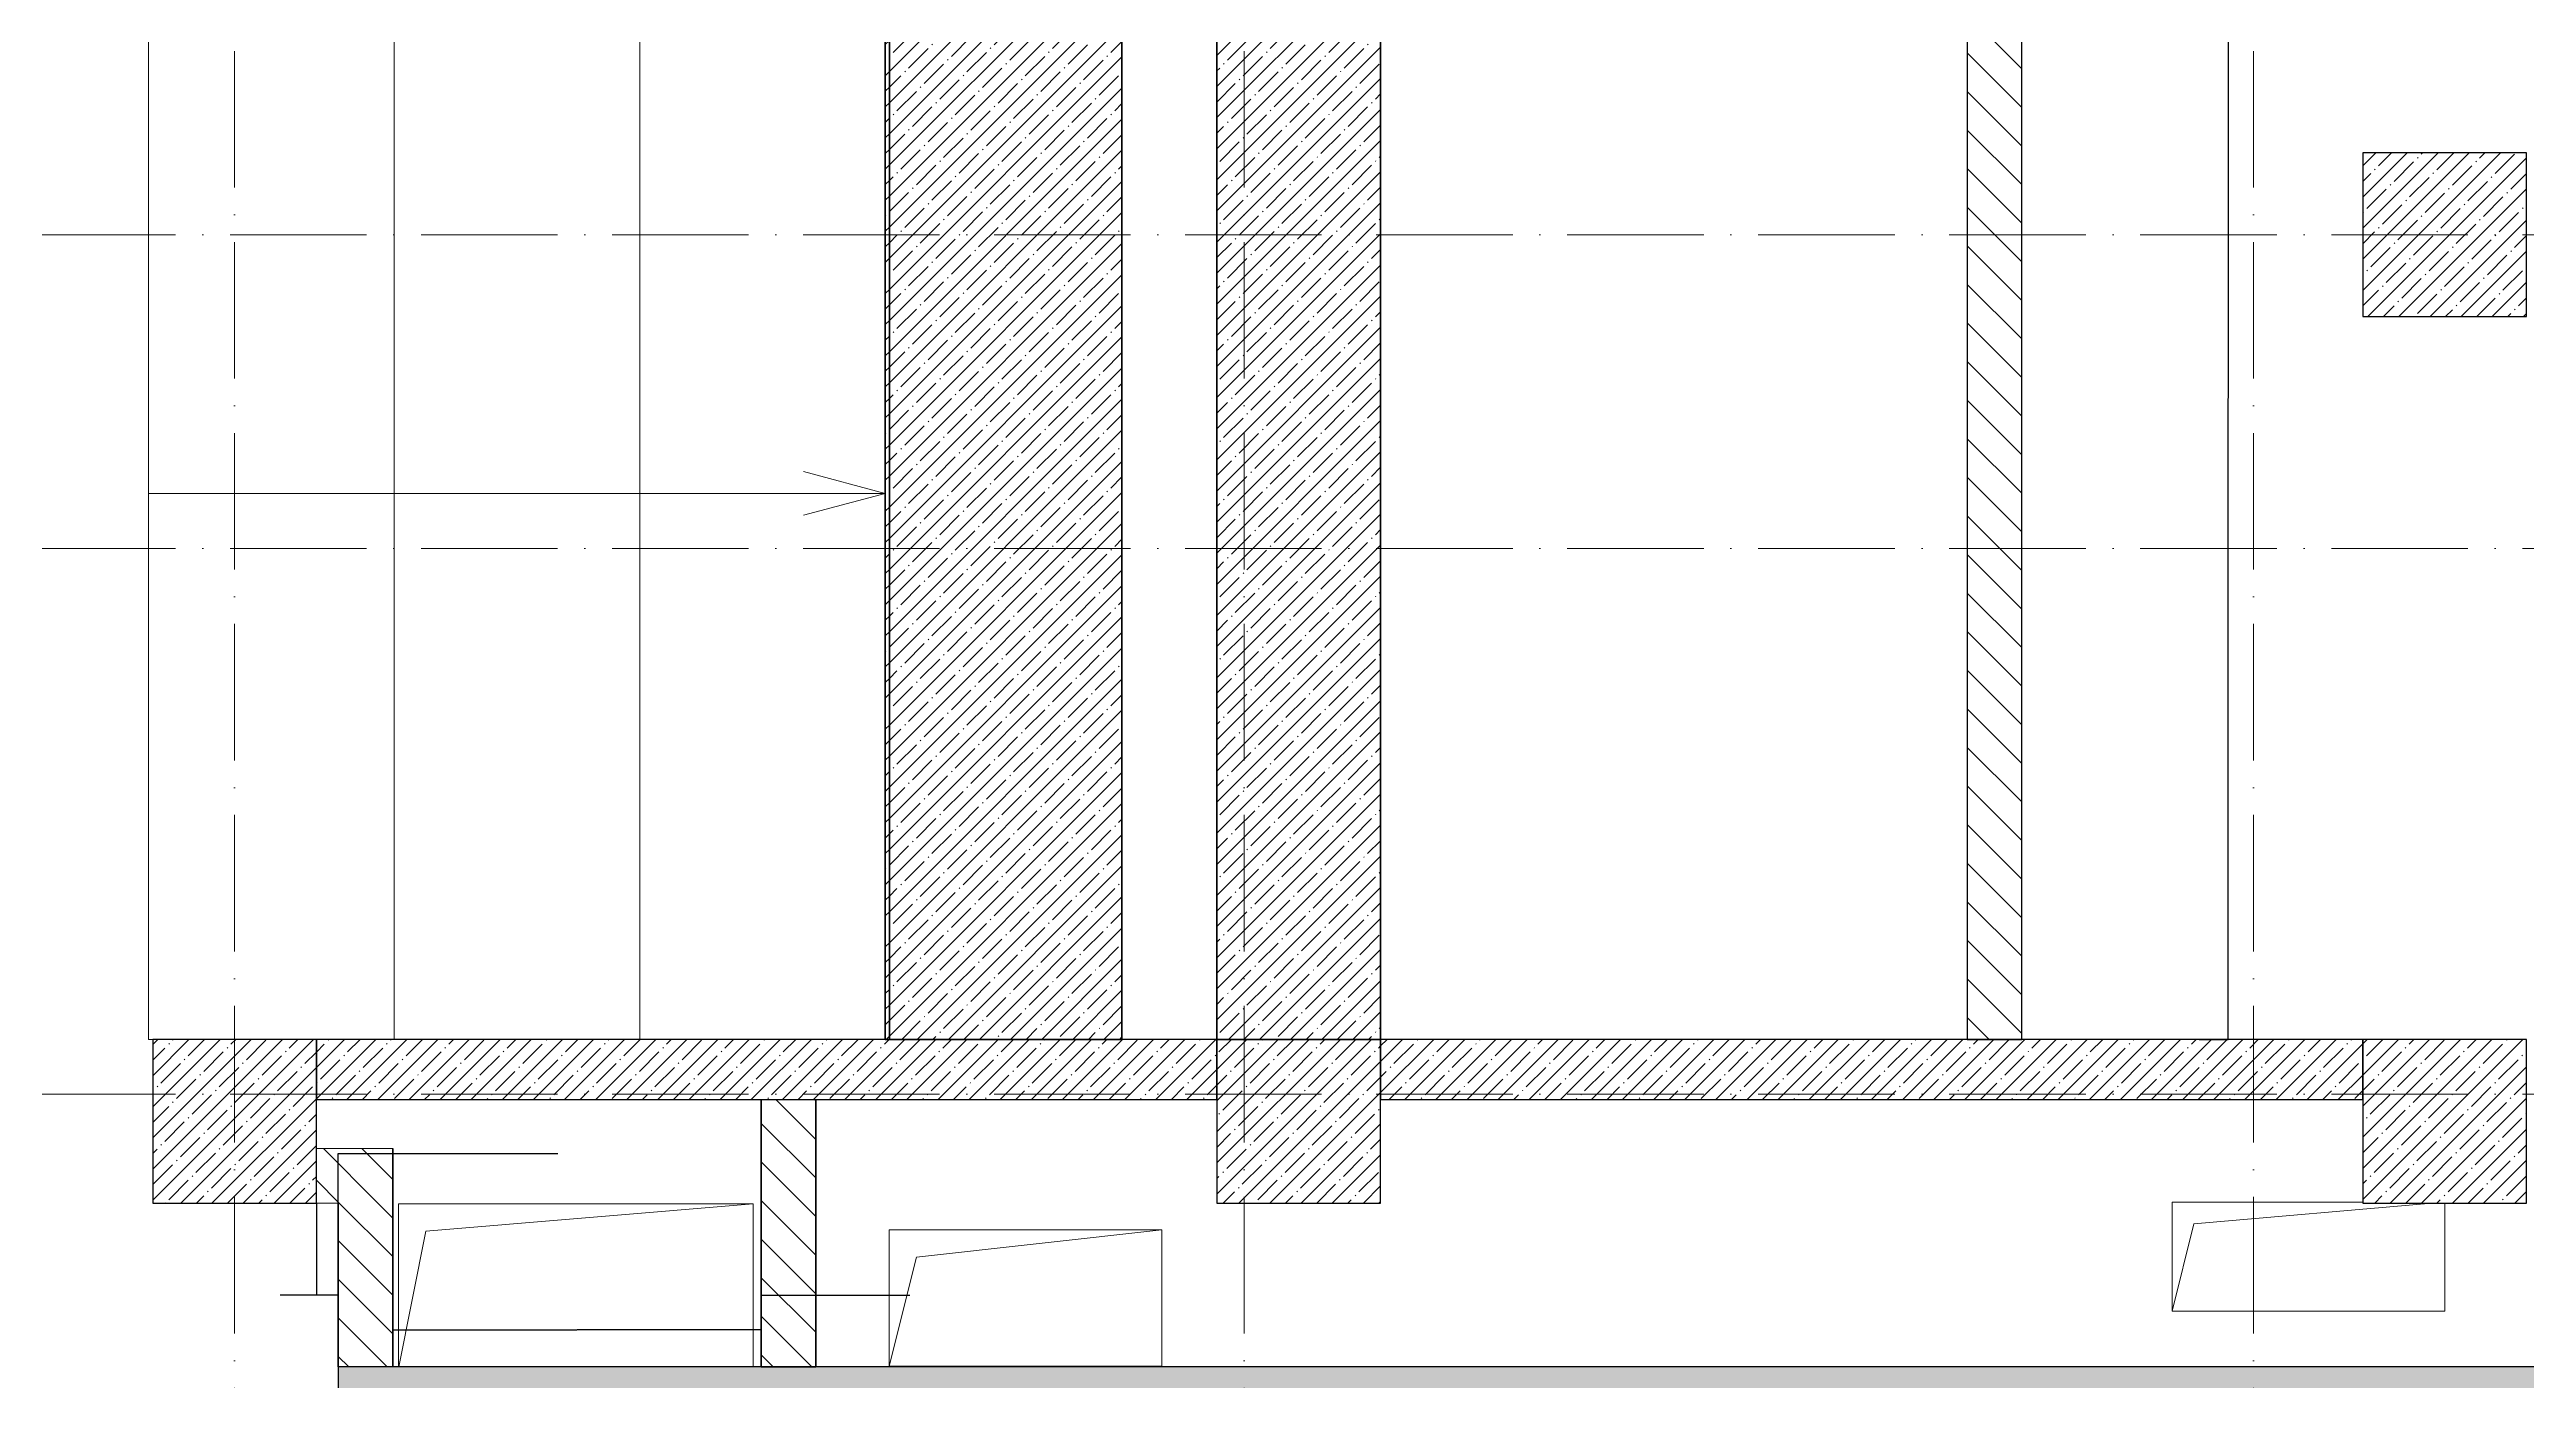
# Model space of a CAD drawing. Header units: millimetres. Extents: x 12986 to 523328, y -9759 to 30092.
# Drawn here: x 83529 to 92607, y 13950 to 18829 of the extents above; entities that cross this region are included whole.
import ezdxf

# ---------------------------------------------------------------- set-up
doc = ezdxf.new("R2010")
doc.units = ezdxf.units.MM
doc.linetypes.add('50_200_ШТРИХ_1Т_ш5_п1_п1_', pattern=[700, 500, -100, 0, -100])
for name, color, linetype, lineweight in [('5) Блок ячеистый', 160, 'Continuous', 60), ('A-ANNO-DIMS', 7, 'Continuous', 9), ('A-DETL-1', 7, 'Continuous', 50), ('A-DETL-2', 7, 'Continuous', 5), ('A-FLOR', 7, 'Continuous', 9), ('A-FLOR-1', 7, 'Continuous', 35), ('A-FLOR-PATT-1', 7, 'Continuous', 5), ('A-GENM', 7, 'Continuous', 9), ('A-WALL-1', 7, 'Continuous', 25), ('A-WALL-PATT-1', 7, 'Continuous', 5), ('S-COLS', 7, 'Continuous', 9), ('S-COLS-1', 7, 'Continuous', 5), ('S-COLS-2', 7, 'Continuous', 25), ('Оси-2', 7, '50_200_ШТРИХ_1Т_ш5_п1_п1_', 9)]:
    doc.layers.add(name, color=color, linetype=linetype, lineweight=lineweight)
for name, color, linetype, lineweight, true_color in [('A-WALL-11', 7, 'Continuous', 13, 0x800000), ('A-WALL-2', 7, 'Continuous', 13, 0x000000), ('A-WALL-4', 7, 'Continuous', 25, 0x000000), ('A-WALL-PATT-2', 7, 'Continuous', 5, 0xce0000)]:
    doc.layers.add(name, color=color, linetype=linetype, lineweight=lineweight, true_color=true_color)
doc.styles.add('ISOCPEUR_I_3', font='isocpeui.ttf', dxfattribs={"width": 0.9, "height": 200})
doc.dimstyles.new('ISO-2_0_0_9К_СРЕДНИЙ_ФОН', dxfattribs={"dimscale": 304.8, "dimtxt": 199.196235, "dimasz": 0.492126, "dimexe": 0.393701, "dimexo": 0, "dimgap": 0.164042, "dimtad": 1, "dimdec": 0, "dimdsep": 46, "dimtxsty": 'ISOCPEUR_I_3', "dimblk1": 'OBLIQUE', "dimblk2": 'OBLIQUE', "dimsah": 1, "dimcen": 0.09, "dimdle": 0.393701, "dimazin": 0, "dimtfac": 1, "dimtdec": 4, "dimtix": 1, "dimtmove": 1, "dimatfit": 3, "dimfxl": 1, "dimtvp": 1, "dimtfill": 1, "dimtolj": 1, "dimtzin": 0, "dimarcsym": 2})
doc.dimstyles.new('ISO-2_0_0_9К_СРЕДНИЙ_ФОН_2', dxfattribs={"dimscale": 304.8, "dimtxt": 199.196235, "dimasz": 0.492126, "dimexe": 0.393701, "dimexo": 0, "dimgap": 0.164042, "dimtad": 1, "dimdec": 0, "dimdsep": 46, "dimtxsty": 'ISOCPEUR_I_3', "dimblk1": 'OBLIQUE', "dimblk2": 'OBLIQUE', "dimsah": 1, "dimcen": 0.09, "dimdle": 0.393701, "dimazin": 0, "dimtfac": 1, "dimtdec": 4, "dimtix": 1, "dimtmove": 2, "dimatfit": 3, "dimfxl": 1, "dimtvp": 1, "dimtfill": 1, "dimtolj": 1, "dimtzin": 0, "dimarcsym": 2})
doc.dimstyles.get("Standard").update_dxf_attribs({"dimtxt": 0.18, "dimasz": 0.18, "dimexe": 0.18, "dimexo": 0.0625, "dimgap": 0.09, "dimtad": 0, "dimtih": 1, "dimtoh": 1, "dimdec": 4, "dimzin": 0, "dimdsep": 46, "dimtxsty": 'Standard', "dimcen": 0.09, "dimadec": 0, "dimazin": 0, "dimtfac": 1, "dimtdec": 4, "dimtofl": 0, "dimtmove": 0, "dimatfit": 3, "dimfxl": 1, "dimtolj": 1, "dimtzin": 0, "dimarcsym": 0})
pattern_1 = [(45, (61996.89, 0), (-57.02463, 57.02463), []), (45, (62053.92, 0), (-57.02463, 57.02463), [100.806, -20.161, 3.353, -16.808])]
pattern_2 = [(135, (61996.89, 0), (-70.71068, -70.71068), [])]
pattern_3 = [(45, (0, 0), (-57.02463, 57.02463), []), (45, (57.025, 0), (-57.02463, 57.02463), [100.806, -20.161, 3.353, -16.808])]

# ---------------------------------------------------------------- blocks, each defined once
blk = doc.blocks.new('Перекрытия 2 - Перекрытия 4-20981669-АР1_Кладочный план 1 этажа')
at = {"layer": 'A-FLOR-PATT-1'}
h = blk.add_hatch(dxfattribs=at)
h.set_pattern_fill('FP_1', color=256, style=0, pattern_type=2)
h.set_pattern_definition(pattern_3)
h.paths.add_polyline_path([(24610, 15200), (25462.4, 15200), (25462.4, 19200), (24610, 19200), (24610, 17265)], flags=0)
h.paths.add_polyline_path([(26410, 15200), (26410, 19200), (25810, 19200), (25810, 15200)], flags=0)
at = {"layer": 'A-FLOR-1'}
for p, q in [((25462.4, 19200), (24610, 19200)), ((24610, 19200), (24610, 15200)), ((25462.4, 15200), (25462.4, 19200)), ((25810, 19200), (25810, 15200)), ((26410, 15200), (26410, 19200)), ((24610, 15200), (25462.4, 15200)), ((25810, 15200), (26410, 15200))]:
    blk.add_line(p, q, dxfattribs=at)
blk = doc.blocks.new('BSC_Колонна _Прямоугольная - 600х600-23728797-АР1_Кладочный план 1 этажа')
at = {"layer": 'S-COLS-1'}
h = blk.add_hatch(dxfattribs=at)
h.set_pattern_fill('FP_50', color=256, style=0, pattern_type=2)
h.set_pattern_definition([(45, (-30310, -18150), (-57.02463, 57.02463), []), (45, (-30252.975, -18150), (-57.02463, 57.02463), [100.806, -20.161, 3.353, -16.808])])
h.paths.add_polyline_path([(-300, -300), (300, -300), (300, 300), (-300, 300)], flags=0)
at = {"layer": 'S-COLS-2'}
for p, q in [((300, 300), (-300, 300)), ((-300, 300), (-300, -300)), ((300, -300), (300, 300)), ((-300, -300), (300, -300))]:
    blk.add_line(p, q, dxfattribs=at)
blk = doc.blocks.new('Пол_ амфитетр - Пол_ амфитетр-23726988-АР1_Кладочный план 1 этажа')
at = {"layer": 'A-FLOR-PATT-1'}
h = blk.add_hatch(dxfattribs=at)
h.set_pattern_fill('FP_1', color=256, style=0, pattern_type=2)
h.set_pattern_definition(pattern_3)
h.paths.add_polyline_path([(24595, 15200), (24610, 15200), (24610, 19200), (24595, 19200), (24595, 17265)], flags=0)
at = {"layer": 'A-FLOR'}
for p, q in [((21895, 19200), (21895, 15200)), ((22795, 19200), (22795, 15200)), ((23695, 19200), (23695, 15200)), ((21910, 15200), (21895, 15200))]:
    blk.add_line(p, q, dxfattribs=at)
at = {"layer": 'A-FLOR-1'}
for p, q in [((24595, 19200), (24595, 15200)), ((24610, 15200), (24610, 19200)), ((24595, 15200), (24610, 15200))]:
    blk.add_line(p, q, dxfattribs=at)
blk = doc.blocks.new('AR_Отверстие прямоугольное _в плите_ - AR_Отверстие прямоугольное _в плите_-24469141-АР1_Кладочный план 1 этажа')
at = {"layer": 'A-GENM'}
for p, q in [((650, 300), (-650, 300)), ((-650, 300), (-650, -297)), ((-550, 200), (650, 300)), ((650, -297), (650, 300)), ((-649.4, -297), (-550, 200))]:
    blk.add_line(p, q, dxfattribs=at)
blk = doc.blocks.new('AR_Отверстие прямоугольное _в плите_ - AR_Отверстие прямоугольное _в плите_-24469331-АР1_Кладочный план 1 этажа')
at = {"layer": 'A-GENM'}
for p, q in [((500, 250), (-500, 250)), ((-500, 250), (-500, -250)), ((-400, 150), (500, 250)), ((500, -250), (500, 250)), ((-500, -250), (-400, 150)), ((-500, -250), (500, -250))]:
    blk.add_line(p, q, dxfattribs=at)
blk = doc.blocks.new('AR_Отверстие прямоугольное _в плите_ - AR_Отверстие прямоугольное _в плите_-24469520-АР1_Кладочный план 1 этажа')
at = {"layer": 'A-GENM'}
for p, q in [((199, 200), (-500, 200)), ((-500, 200), (-500, -200)), ((-420, 120), (454, 196)), ((500, -200), (500, 196)), ((-500, -200), (-420, 120)), ((-500, -200), (500, -200))]:
    blk.add_line(p, q, dxfattribs=at)
blk = doc.blocks.new('DIMBLOCK160-АР1_Кладочный план 1 этажа')
at = {"layer": 'A-ANNO-DIMS', "color": 0, "lineweight": -2, "transparency": 16777216}
for p, q in [((91407.7, 19900), (91513.9, 19900)), ((91513.7, 19899.8), (91513.7, 17550.2)), ((91513.7, 15200.2), (91513.7, 17549.8)), ((91407.7, 15200), (91513.9, 15200))]:
    blk.add_line(p, q, dxfattribs=at)
at = {"layer": 'A-ANNO-DIMS', "color": 0, "transparency": 16777216}
for points in [[(91513.6, 19899.8), (91513.7, 19899.8), (91513.7, 19900)], [(91513.6, 15200.2), (91513.7, 15200.2), (91513.7, 15200)]]:
    blk.add_solid(points, dxfattribs=at)
at = {"layer": 'Defpoints', "color": 0, "transparency": 16777216}
for p in [(91407.6, 19900), (91513.7, 19900), (91407.6, 15200)]:
    blk.add_point(p, dxfattribs=at)
at = {"layer": 'A-ANNO-DIMS', "color": 0, "transparency": 16777216, "insert": (91513.7, 17550), "char_height": 0.18, "width": 625.17, "attachment_point": 5}
blk.add_mtext('\\A1;4699.9999', dxfattribs=at)
blk = doc.blocks.new('_Oblique')
at = {"color": 0, "linetype": 'ByBlock', "lineweight": -2}
blk.add_line((-0.5, -0.5), (0.5, 0.5), dxfattribs=at)
blk = doc.blocks.new('DIMBLOCK170-АР1_Кладочный план 1 этажа')
at = {"layer": 'A-ANNO-DIMS', "color": 0, "lineweight": -2, "transparency": 16777216}
for p, q in [((97257.9, 13660), (97257.9, 14100)), ((96126.9, 13980), (97377.9, 13980)), ((86136.9, 13780), (97377.9, 13780)), ((97257.9, 13598.3), (97257.9, 13780)), ((97107.9, 13598.3), (97257.9, 13598.3))]:
    blk.add_line(p, q, dxfattribs=at)
at = {"layer": 'Defpoints', "color": 0, "transparency": 16777216}
for p in [(96126.9, 13980), (97257.9, 13980), (86136.9, 13780)]:
    blk.add_point(p, dxfattribs=at)
at = {"layer": 'A-ANNO-DIMS', "color": 0, "lineweight": -2, "transparency": 16777216, "xscale": 150, "yscale": 150, "zscale": 150}
for p, rotation in [((97257.9, 13980), 90), ((97257.9, 13780), 270)]:
    blk.add_blockref('_Oblique', p, dxfattribs=dict(at, rotation=rotation))
at = {"layer": 'A-ANNO-DIMS', "color": 0, "transparency": 16777216, "insert": (96733.4, 13554.1), "char_height": 200, "width": 455.087, "attachment_point": 1, "rotation": 90, "line_spacing_factor": 1.149209, "style": 'ISOCPEUR_I_3', "bg_fill": 3, "box_fill_scale": 1.1, "bg_fill_color": 256, "bg_fill_true_color": 13158600, "bg_fill_transparency": 0}
blk.add_mtext('\\A1;200', dxfattribs=at)
blk = doc.blocks.new('DIMBLOCK181-АР1_Кладочный план 1 этажа')
at = {"layer": 'A-ANNO-DIMS', "color": 0, "lineweight": -2, "transparency": 16777216}
for p, q in [((84506.9, 14599.9), (84506.9, 14263)), ((84506.9, 14263.2), (84374.4, 14263.2)), ((84586.7, 14263.2), (84507.1, 14263.2)), ((84586.9, 14241.3), (84586.9, 14263.4))]:
    blk.add_line(p, q, dxfattribs=at)
at = {"layer": 'A-ANNO-DIMS', "color": 0, "transparency": 16777216}
for points in [[(84507.1, 14263.2), (84507.1, 14263.1), (84506.9, 14263.2)], [(84586.7, 14263.2), (84586.7, 14263.1), (84586.9, 14263.2)]]:
    blk.add_solid(points, dxfattribs=at)
at = {"layer": 'Defpoints', "color": 0, "transparency": 16777216}
for p in [(84506.9, 14600), (84586.9, 14263.2), (84586.9, 14241.3)]:
    blk.add_point(p, dxfattribs=at)
at = {"layer": 'A-ANNO-DIMS', "color": 0, "transparency": 16777216, "insert": (84222.1, 14263.3), "char_height": 0.18, "width": 303.391, "attachment_point": 1, "line_spacing_factor": 1.149209}
blk.add_mtext('\\A1;80.0000', dxfattribs=at)
blk = doc.blocks.new('DIMBLOCK182-АР1_Кладочный план 1 этажа')
at = {"layer": 'A-ANNO-DIMS', "color": 0, "lineweight": -2, "transparency": 16777216}
for p, q in [((84586.9, 14241.3), (84586.9, 14781.6)), ((84587.1, 14781.4), (84786.7, 14781.4)), ((84786.9, 14241.3), (84786.9, 14781.6)), ((84786.9, 14781.4), (85391.7, 14781.4))]:
    blk.add_line(p, q, dxfattribs=at)
at = {"layer": 'A-ANNO-DIMS', "color": 0, "transparency": 16777216}
for points in [[(84587.1, 14781.4), (84587.1, 14781.4), (84586.9, 14781.4)], [(84786.7, 14781.4), (84786.7, 14781.4), (84786.9, 14781.4)]]:
    blk.add_solid(points, dxfattribs=at)
at = {"layer": 'Defpoints', "color": 0, "transparency": 16777216}
for p in [(84786.9, 14781.4), (84586.9, 14241.3), (84786.9, 14241.3)]:
    blk.add_point(p, dxfattribs=at)
at = {"layer": 'A-ANNO-DIMS', "color": 0, "transparency": 16777216, "insert": (85164.8, 14781.5), "char_height": 0.18, "width": 455.087, "attachment_point": 1, "line_spacing_factor": 1.149209}
blk.add_mtext('\\A1;200.0000', dxfattribs=at)
blk = doc.blocks.new('DIMBLOCK183-АР1_Кладочный план 1 этажа')
at = {"layer": 'A-ANNO-DIMS', "color": 0, "lineweight": -2, "transparency": 16777216}
for p, q in [((84786.9, 14241.2), (84786.9, 14135)), ((86136.9, 14241.2), (86136.9, 14135)), ((84787.1, 14135.2), (85461.2, 14135.2)), ((86136.7, 14135.2), (85462.6, 14135.2))]:
    blk.add_line(p, q, dxfattribs=at)
at = {"layer": 'A-ANNO-DIMS', "color": 0, "transparency": 16777216}
for points in [[(84787.1, 14135.3), (84787.1, 14135.2), (84786.9, 14135.2)], [(86136.7, 14135.3), (86136.7, 14135.2), (86136.9, 14135.2)]]:
    blk.add_solid(points, dxfattribs=at)
at = {"layer": 'Defpoints', "color": 0, "transparency": 16777216}
for p in [(84786.9, 14241.3), (86136.9, 14241.3), (86136.9, 14135.2)]:
    blk.add_point(p, dxfattribs=at)
at = {"layer": 'A-ANNO-DIMS', "color": 0, "transparency": 16777216, "insert": (85461.9, 14135.2), "char_height": 0.18, "width": 560.814, "attachment_point": 5}
blk.add_mtext('\\A1;1350.0000', dxfattribs=at)
blk = doc.blocks.new('DIMBLOCK184-АР1_Кладочный план 1 этажа')
at = {"layer": 'A-ANNO-DIMS', "color": 0, "lineweight": -2, "transparency": 16777216}
for p, q in [((86136.9, 14241.3), (86136.9, 14263.4)), ((86137.1, 14263.2), (86336.7, 14263.2)), ((86336.9, 14241.3), (86336.9, 14263.4)), ((86336.9, 14263.2), (86681.4, 14263.2))]:
    blk.add_line(p, q, dxfattribs=at)
at = {"layer": 'A-ANNO-DIMS', "color": 0, "transparency": 16777216}
for points in [[(86137.1, 14263.2), (86137.1, 14263.1), (86136.9, 14263.2)], [(86336.7, 14263.2), (86336.7, 14263.1), (86336.9, 14263.2)]]:
    blk.add_solid(points, dxfattribs=at)
at = {"layer": 'Defpoints', "color": 0, "transparency": 16777216}
for p in [(86336.9, 14263.2), (86136.9, 14241.3), (86336.9, 14241.3)]:
    blk.add_point(p, dxfattribs=at)
at = {"layer": 'A-ANNO-DIMS', "color": 0, "transparency": 16777216, "insert": (86454.5, 14263.3), "char_height": 0.18, "width": 455.087, "attachment_point": 1, "line_spacing_factor": 1.149209}
blk.add_mtext('\\A1;200.0000', dxfattribs=at)
blk = doc.blocks.new('DIMBLOCK190-АР1_Кладочный план 1 этажа')
at = {"layer": 'A-ANNO-DIMS', "color": 0, "lineweight": -2, "transparency": 16777216}
for p, q in [((93006.9, 14000), (93006.9, 13215.2)), ((90036.9, 13441.3), (90036.9, 13215.2)), ((89916.9, 13335.2), (91490, 13335.2)), ((93126.9, 13335.2), (92102.8, 13335.2))]:
    blk.add_line(p, q, dxfattribs=at)
at = {"layer": 'Defpoints', "color": 0, "transparency": 16777216}
for p in [(93006.9, 14000), (90036.9, 13441.3), (93006.9, 13335.2)]:
    blk.add_point(p, dxfattribs=at)
at = {"layer": 'A-ANNO-DIMS', "color": 0, "lineweight": -2, "transparency": 16777216, "xscale": 150, "yscale": 150, "zscale": 150, "rotation": 180}
blk.add_blockref('_Oblique', (90036.9, 13335.2), dxfattribs=at)
at = {"layer": 'A-ANNO-DIMS', "color": 0, "lineweight": -2, "transparency": 16777216, "xscale": 150, "yscale": 150, "zscale": 150}
blk.add_blockref('_Oblique', (93006.9, 13335.2), dxfattribs=at)
at = {"layer": 'A-ANNO-DIMS', "color": 0, "transparency": 16777216, "insert": (91493, 13646.5), "char_height": 200, "width": 606.782, "attachment_point": 1, "line_spacing_factor": 1.149209, "style": 'ISOCPEUR_I_3', "bg_fill": 3, "box_fill_scale": 1.1, "bg_fill_color": 256, "bg_fill_true_color": 13158600, "bg_fill_transparency": 0}
blk.add_mtext('\\A1;2970', dxfattribs=at)

msp = doc.modelspace()

# ---------------------------------------------------------------- hatches: boundary and pattern name
at = {"layer": '5) Блок ячеистый'}
h = msp.add_hatch(dxfattribs=at)
h.set_pattern_fill('FP_3', color=256, style=0, pattern_type=2)
h.set_pattern_definition(pattern_2)
h.paths.add_polyline_path([(86136.89325, 14000), (86336.89325, 14000), (86336.89325, 14980.00008), (86136.89325, 14980.00008)], flags=0)
h = msp.add_hatch(dxfattribs=at)
h.set_pattern_fill('FP_3', color=256, style=0, pattern_type=2)
h.set_pattern_definition(pattern_2)
h.paths.add_polyline_path([(84586.89325, 14000), (84786.89325, 14000), (84786.89325, 14600), (84586.89325, 14600)], flags=0)
at = {"layer": 'A-WALL-11', "lineweight": 25}
h = msp.add_hatch(dxfattribs=at)
h.set_pattern_fill('FP_3', color=256, style=0, pattern_type=2)
h.set_pattern_definition(pattern_2)
h.paths.add_polyline_path([(90556.89326, 15200.00008), (90756.89326, 15200.00008), (90756.89326, 26499.99988), (90556.89326, 26499.99988), (90556.89326, 17264.96045)], flags=0)
at = {"layer": 'A-WALL-PATT-1'}
h = msp.add_hatch(dxfattribs=at)
h.set_pattern_fill('FP_1', color=256, style=0, pattern_type=2)
h.set_pattern_definition(pattern_1)
h.paths.add_polyline_path([(87806.89326, 14980.00008), (87806.89326, 15200.00008), (84506.89326, 15200.00008), (84506.89326, 14980.00008), (87035.39922, 14980.00008)], flags=0)
h = msp.add_hatch(dxfattribs=at)
h.set_pattern_fill('FP_1', color=256, style=0, pattern_type=2)
h.set_pattern_definition(pattern_1)
h.paths.add_polyline_path([(92006.89326, 14980.00008), (92006.89326, 15200.00008), (88406.89326, 15200.00008), (88406.89326, 14980.00008), (90099.93047, 14980.00008)], flags=0)
h = msp.add_hatch(dxfattribs=at)
h.set_pattern_fill('FP_1', color=256, style=0, pattern_type=2)
h.set_pattern_definition(pattern_1)
h.paths.add_polyline_path([(90099.93047, 13780), (92786.89328, 13780), (92786.89328, 14000), (84586.89325, 14000), (84586.89325, 13780), (90036.89325, 13780)], flags=0)
at = {"layer": 'A-WALL-PATT-2'}
h = msp.add_hatch(dxfattribs=at)
h.set_pattern_fill('FP_3', color=256, style=0, pattern_type=2)
h.set_pattern_definition(pattern_2)
h.paths.add_polyline_path([(84586.89325, 14600), (84786.89325, 14600), (84786.89325, 14800), (84506.89326, 14800), (84506.89326, 14600)], flags=0)
at = {"layer": 'S-COLS-1'}
h = msp.add_hatch(dxfattribs=at)
h.set_pattern_fill('FP_1', color=256, style=0, pattern_type=2)
h.set_pattern_definition(pattern_1)
h.paths.add_polyline_path([(83906.89326, 14600), (84506.89326, 14600), (84506.89326, 15200), (83906.89326, 15200)], flags=0)
h = msp.add_hatch(dxfattribs=at)
h.set_pattern_fill('FP_1', color=256, style=0, pattern_type=2)
h.set_pattern_definition(pattern_1)
h.paths.add_polyline_path([(87806.89324, 14600), (88406.89324, 14600), (88406.89324, 15200), (87806.89324, 15200)], flags=0)
h = msp.add_hatch(dxfattribs=at)
h.set_pattern_fill('FP_1', color=256, style=0, pattern_type=2)
h.set_pattern_definition(pattern_1)
h.paths.add_polyline_path([(92006.89326, 14600), (92606.89326, 14600), (92606.89326, 15200), (92006.89326, 15200)], flags=0)

# ---------------------------------------------------------------- linework, layer by layer
at = {"layer": '5) Блок ячеистый'}
for p, q in [((86136.89325, 14980.00008), (86136.89325, 14000)), ((86336.89325, 14000), (86336.89325, 14980.00008)), ((84786.89325, 14000), (84786.89325, 14800)), ((84586.89325, 14600), (84586.89325, 14000))]:
    msp.add_line(p, q, dxfattribs=at)
at = {"layer": 'A-DETL-1'}
msp.add_line((86136.89325, 14000), (86336.89325, 14000), dxfattribs=at)
at = {"layer": 'A-DETL-2'}
for p, q in [((86591.89326, 17201.7071), (86291.89326, 17282.09186)), ((83891.89326, 17201.7071), (86591.89326, 17201.7071)), ((86591.89326, 17201.7071), (86291.89326, 17121.32234))]:
    msp.add_line(p, q, dxfattribs=at)
at = {"layer": 'A-FLOR'}
for p, q in [((84807.89331, 14597), (86107.89331, 14597)), ((84807.89331, 14000), (84807.89331, 14597)), ((86107.89331, 14597), (86107.89331, 14000)), ((91307.89326, 14604), (92006.89326, 14604)), ((91307.89326, 14204), (91307.89326, 14604)), ((92307.89326, 14600), (92307.89326, 14204)), ((86605.89325, 14502), (87605.89325, 14502)), ((86605.89325, 14002), (86605.89325, 14502)), ((87605.89325, 14502), (87605.89325, 14002)), ((92307.89326, 14204), (91307.89326, 14204)), ((87605.89325, 14002), (86605.89325, 14002))]:
    msp.add_line(p, q, dxfattribs=at)
at = {"layer": 'A-WALL-1'}
for p, q in [((87806.89326, 15200.00008), (84506.89326, 15200.00008)), ((84506.89326, 15200.00008), (84506.89326, 14980.00008)), ((87806.89326, 14980.00008), (87806.89326, 15200.00008)), ((92006.89326, 15200.00008), (88406.89326, 15200.00008)), ((88406.89326, 15200.00008), (88406.89326, 14980.00008)), ((92006.89326, 14980.00008), (92006.89326, 15200.00008)), ((84506.89326, 14980.00008), (87806.89326, 14980.00008)), ((88406.89326, 14980.00008), (92006.89326, 14980.00008)), ((86136.89325, 14000), (84586.89325, 14000)), ((92786.89328, 14000), (86336.89325, 14000))]:
    msp.add_line(p, q, dxfattribs=at)
at = {"layer": 'A-WALL-11'}
for p, q in [((90556.89326, 26499.99988), (90556.89326, 15200.00008)), ((90756.89326, 15200.00008), (90756.89326, 19899.99998))]:
    msp.add_line(p, q, dxfattribs=at)
at = {"layer": 'A-WALL-11', "lineweight": 25}
msp.add_lwpolyline([(90556.89326, 15200.00008), (90756.89326, 15200.00008), (90756.89326, 26499.99988), (90556.89326, 26499.99988)], close=True, dxfattribs=at)
at = {"layer": 'A-WALL-2'}
for p, q in [((84786.89325, 14800), (84506.89326, 14800)), ((84506.89326, 14800), (84506.89326, 14600)), ((84506.89326, 14600), (84586.89325, 14600))]:
    msp.add_line(p, q, dxfattribs=at)
at = {"layer": 'A-WALL-4'}
msp.add_line((84586.89325, 14000), (84586.89325, 13780), dxfattribs=at)
at = {"layer": 'S-COLS-2'}
for p, q in [((84506.89326, 15200), (83906.89326, 15200)), ((83906.89326, 15200), (83906.89326, 14600)), ((84506.89326, 14600), (84506.89326, 15200)), ((88406.89324, 15200), (87806.89324, 15200)), ((87806.89324, 15200), (87806.89324, 14600)), ((88406.89324, 14600), (88406.89324, 15200)), ((92606.89326, 15200), (92006.89326, 15200)), ((92006.89326, 15200), (92006.89326, 14600)), ((92606.89326, 14600), (92606.89326, 15200)), ((83906.89326, 14600), (84506.89326, 14600)), ((87806.89324, 14600), (88406.89324, 14600)), ((92006.89326, 14600), (92606.89326, 14600))]:
    msp.add_line(p, q, dxfattribs=at)
at = {"layer": 'Оси-2'}
for p, q in [((84206.89325, -4080), (84206.89325, 28636.94316)), ((87906.89325, -4080), (87906.89325, 28636.94316)), ((91606.89325, -4080), (91606.89325, 28636.94316)), ((57586.89328, 18150.00007), (187948.52131, 18150.00007)), ((57586.89328, 17000.00007), (187948.52131, 17000.00007)), ((57586.89328, 15000), (187948.52131, 15000))]:
    msp.add_line(p, q, dxfattribs=at)

# ---------------------------------------------------------------- block references
at = {"layer": 'A-FLOR'}
for name in ['Пол_ амфитетр - Пол_ амфитетр-23726988-АР1_Кладочный план 1 этажа', 'Перекрытия 2 - Перекрытия 4-20981669-АР1_Кладочный план 1 этажа']:
    msp.add_blockref(name, (61996.89328, 0), dxfattribs=at)
at = {"layer": 'A-GENM'}
for name, p in [('AR_Отверстие прямоугольное _в плите_ - AR_Отверстие прямоугольное _в плите_-24469141-АР1_Кладочный план 1 этажа', (85457.89331, 14297)), ('AR_Отверстие прямоугольное _в плите_ - AR_Отверстие прямоугольное _в плите_-24469520-АР1_Кладочный план 1 этажа', (91807.89326, 14404)), ('AR_Отверстие прямоугольное _в плите_ - AR_Отверстие прямоугольное _в плите_-24469331-АР1_Кладочный план 1 этажа', (87105.89325, 14252))]:
    msp.add_blockref(name, p, dxfattribs=at)
at = {"layer": 'S-COLS'}
msp.add_blockref('BSC_Колонна _Прямоугольная - 600х600-23728797-АР1_Кладочный план 1 этажа', (92306.89326, 18150.00007), dxfattribs=at)

# ---------------------------------------------------------------- dimensions: what is measured, and where the dimension line sits
at = {"layer": 'A-ANNO-DIMS'}
dim = msp.add_linear_dim(base=(91513.67027, 19899.99998), p1=(91407.60425, 15200.00008), p2=(91407.60425, 19899.99998), angle=90, dimstyle='Standard', dxfattribs=at)
dim.commit()
dim.dimension.update_dxf_attribs({"geometry": 'DIMBLOCK160-АР1_Кладочный план 1 этажа', "text_midpoint": (91513.67027, 17550.00003)})
for base, p1, p2, picture, middle in [((84786.89325, 14781.41083), (84586.89325, 14241.28636), (84786.89325, 14241.28636), 'DIMBLOCK182-АР1_Кладочный план 1 этажа', (85392.33691, 14781.41083)), ((84586.89325, 14263.17815), (84506.89326, 14600), (84586.89325, 14241.28636), 'DIMBLOCK181-АР1_Кладочный план 1 этажа', (84373.82281, 14263.17815)), ((86336.89325, 14263.17815), (86136.89325, 14241.28636), (86336.89325, 14241.28636), 'DIMBLOCK184-АР1_Кладочный план 1 этажа', (86681.99774, 14263.17815))]:
    dim = msp.add_linear_dim(base=base, p1=p1, p2=p2, dimstyle='Standard', dxfattribs=at)
    dim.commit()
    dim.dimension.update_dxf_attribs({"geometry": picture, "text_midpoint": middle, "dimtype": 160})

# ---------------------------------------------------------------- next in the draw order: dimensions: what is measured, and where the dimension line sits
dim = msp.add_linear_dim(base=(97257.86702, 13980), p1=(86136.89325, 13780), p2=(96126.89326, 13980), angle=90, dimstyle='ISO-2_0_0_9К_СРЕДНИЙ_ФОН', override={"dimpost": '<>', "dimfxl": 9992.001815}, dxfattribs=at)
dim.commit()
dim.dimension.update_dxf_attribs({"geometry": 'DIMBLOCK170-АР1_Кладочный план 1 этажа', "text_midpoint": (97079.90921, 13598.26245), "dimtype": 160, "text_rotation": 90})

# ---------------------------------------------------------------- next in the draw order: dimensions: what is measured, and where the dimension line sits
dim = msp.add_linear_dim(base=(86136.89325, 14135.22034), p1=(84786.89325, 14241.28636), p2=(86136.89325, 14241.28636), dimstyle='Standard', dxfattribs=at)
dim.commit()
dim.dimension.update_dxf_attribs({"geometry": 'DIMBLOCK183-АР1_Кладочный план 1 этажа', "text_midpoint": (85461.89325, 14135.22034)})
dim = msp.add_linear_dim(base=(93006.89328, 13335.22034), p1=(90036.89325, 13441.28636), p2=(93006.89328, 14000), dimstyle='ISO-2_0_0_9К_СРЕДНИЙ_ФОН_2', override={"dimpost": '<>', "dimfxl": 3022.095484}, dxfattribs=at)
dim.commit()
dim.dimension.update_dxf_attribs({"geometry": 'DIMBLOCK190-АР1_Кладочный план 1 этажа', "text_midpoint": (91796.40854, 13513.17815), "dimtype": 160})

doc.saveas('drawing.dxf')
